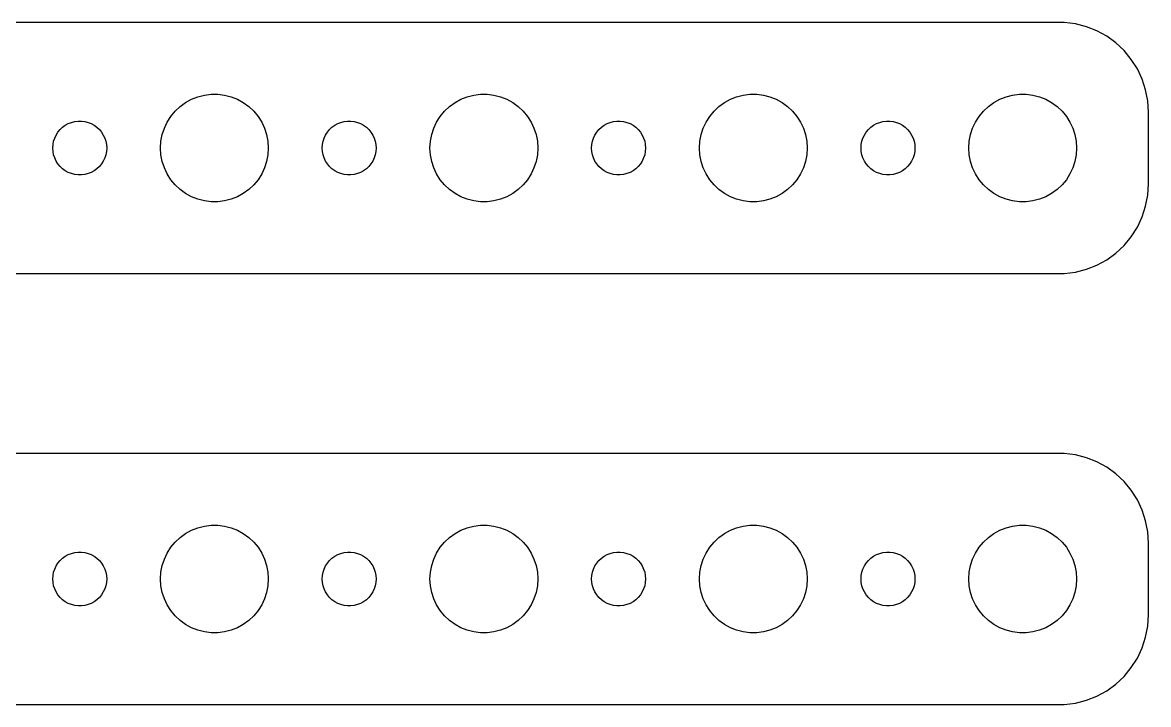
# Model space of a CAD drawing. Header units: metres. Extents: x -254 to 254, y 17 to 55.
# Drawn here: x 191.8 to 254.5, y 17 to 55 of the extents above; entities that cross this region are included whole.
import ezdxf

# ---------------------------------------------------------------- set-up
doc = ezdxf.new("R2010")
doc.units = ezdxf.units.M

msp = doc.modelspace()

# ---------------------------------------------------------------- linework, layer by layer
for p, q in [((249.814, 54.9901), (-249.814, 54.9901)), ((250.437, 54.9114), (249.814, 54.9901)), ((251.045, 54.7553), (250.437, 54.9114)), ((251.629, 54.5241), (251.045, 54.7553)), ((252.179, 54.2216), (251.629, 54.5241)), ((252.687, 53.8526), (252.179, 54.2216)), ((253.145, 53.4227), (252.687, 53.8526)), ((253.545, 52.9389), (253.145, 53.4227)), ((253.882, 52.4088), (253.545, 52.9389)), ((254.149, 51.8406), (253.882, 52.4088)), ((254.343, 51.2434), (254.149, 51.8406)), ((201.223, 50.7145), (201.573, 50.8532)), ((201.573, 50.8532), (201.938, 50.9469)), ((201.938, 50.9469), (202.312, 50.9941)), ((202.312, 50.9941), (202.688, 50.9941)), ((202.688, 50.9941), (203.062, 50.9469)), ((203.062, 50.9469), (203.427, 50.8532)), ((203.427, 50.8532), (203.777, 50.7145)), ((216.223, 50.7145), (216.573, 50.8532)), ((216.573, 50.8532), (216.938, 50.9469)), ((216.938, 50.9469), (217.312, 50.9941)), ((217.312, 50.9941), (217.688, 50.9941)), ((217.688, 50.9941), (218.062, 50.9469)), ((218.062, 50.9469), (218.427, 50.8532)), ((218.427, 50.8532), (218.777, 50.7145)), ((231.223, 50.7145), (231.573, 50.8532)), ((231.573, 50.8532), (231.938, 50.9469)), ((231.938, 50.9469), (232.312, 50.9941)), ((232.312, 50.9941), (232.688, 50.9941)), ((232.688, 50.9941), (233.062, 50.9469)), ((233.062, 50.9469), (233.427, 50.8532)), ((233.427, 50.8532), (233.777, 50.7145)), ((246.223, 50.7145), (246.573, 50.8532)), ((246.573, 50.8532), (246.938, 50.9469)), ((246.938, 50.9469), (247.312, 50.9941)), ((247.312, 50.9941), (247.688, 50.9941)), ((247.688, 50.9941), (248.062, 50.9469)), ((248.062, 50.9469), (248.427, 50.8532)), ((248.427, 50.8532), (248.777, 50.7145)), ((254.461, 50.6267), (254.343, 51.2434)), ((200.313, 50.0536), (200.588, 50.3115)), ((200.588, 50.3115), (200.893, 50.533)), ((200.893, 50.533), (201.223, 50.7145)), ((203.777, 50.7145), (204.107, 50.533)), ((204.107, 50.533), (204.412, 50.3115)), ((204.412, 50.3115), (204.687, 50.0536)), ((215.313, 50.0536), (215.588, 50.3115)), ((215.588, 50.3115), (215.893, 50.533)), ((215.893, 50.533), (216.223, 50.7145)), ((218.777, 50.7145), (219.107, 50.533)), ((219.107, 50.533), (219.412, 50.3115)), ((219.412, 50.3115), (219.687, 50.0536)), ((230.313, 50.0536), (230.588, 50.3115)), ((230.588, 50.3115), (230.893, 50.533)), ((230.893, 50.533), (231.223, 50.7145)), ((233.777, 50.7145), (234.107, 50.533)), ((234.107, 50.533), (234.412, 50.3115)), ((234.412, 50.3115), (234.687, 50.0536)), ((245.313, 50.0536), (245.588, 50.3115)), ((245.588, 50.3115), (245.893, 50.533)), ((245.893, 50.533), (246.223, 50.7145)), ((248.777, 50.7145), (249.107, 50.533)), ((249.107, 50.533), (249.412, 50.3115)), ((249.412, 50.3115), (249.687, 50.0536)), ((254.5, 50), (254.461, 50.6267)), ((199.871, 49.4453), (200.073, 49.7634)), ((200.073, 49.7634), (200.313, 50.0536)), ((204.687, 50.0536), (204.927, 49.7634)), ((204.927, 49.7634), (205.129, 49.4453)), ((214.871, 49.4453), (215.073, 49.7634)), ((215.073, 49.7634), (215.313, 50.0536)), ((219.687, 50.0536), (219.927, 49.7634)), ((219.927, 49.7634), (220.129, 49.4453)), ((229.871, 49.4453), (230.073, 49.7634)), ((230.073, 49.7634), (230.313, 50.0536)), ((234.687, 50.0536), (234.927, 49.7634)), ((234.927, 49.7634), (235.129, 49.4453)), ((244.871, 49.4453), (245.073, 49.7634)), ((245.073, 49.7634), (245.313, 50.0536)), ((249.687, 50.0536), (249.927, 49.7634)), ((249.927, 49.7634), (250.129, 49.4453)), ((254.5, 46), (254.5, 50)), ((193.786, 48.8817), (193.907, 49.0268)), ((193.907, 49.0268), (194.044, 49.1558)), ((194.044, 49.1558), (194.196, 49.2665)), ((194.196, 49.2665), (194.361, 49.3572)), ((194.361, 49.3572), (194.536, 49.4266)), ((194.536, 49.4266), (194.719, 49.4734)), ((194.719, 49.4734), (194.906, 49.497)), ((194.906, 49.497), (195.094, 49.497)), ((195.094, 49.497), (195.281, 49.4734)), ((195.281, 49.4734), (195.464, 49.4266)), ((195.464, 49.4266), (195.639, 49.3572)), ((195.639, 49.3572), (195.804, 49.2665)), ((195.804, 49.2665), (195.956, 49.1558)), ((195.956, 49.1558), (196.093, 49.0268)), ((196.093, 49.0268), (196.214, 48.8817)), ((199.594, 48.7461), (199.711, 49.1044)), ((199.711, 49.1044), (199.871, 49.4453)), ((205.129, 49.4453), (205.289, 49.1044)), ((205.289, 49.1044), (205.406, 48.7461)), ((208.786, 48.8817), (208.907, 49.0268)), ((208.907, 49.0268), (209.044, 49.1558)), ((209.044, 49.1558), (209.196, 49.2665)), ((209.196, 49.2665), (209.361, 49.3572)), ((209.361, 49.3572), (209.536, 49.4266)), ((209.536, 49.4266), (209.719, 49.4734)), ((209.719, 49.4734), (209.906, 49.497)), ((209.906, 49.497), (210.094, 49.497)), ((210.094, 49.497), (210.281, 49.4734)), ((210.281, 49.4734), (210.464, 49.4266)), ((210.464, 49.4266), (210.639, 49.3572)), ((210.639, 49.3572), (210.804, 49.2665)), ((210.804, 49.2665), (210.956, 49.1558)), ((210.956, 49.1558), (211.093, 49.0268)), ((211.093, 49.0268), (211.214, 48.8817)), ((214.594, 48.7461), (214.711, 49.1044)), ((214.711, 49.1044), (214.871, 49.4453)), ((220.129, 49.4453), (220.289, 49.1044)), ((220.289, 49.1044), (220.406, 48.7461)), ((223.786, 48.8817), (223.907, 49.0268)), ((223.907, 49.0268), (224.044, 49.1558)), ((224.044, 49.1558), (224.196, 49.2665)), ((224.196, 49.2665), (224.361, 49.3572)), ((224.361, 49.3572), (224.536, 49.4266)), ((224.536, 49.4266), (224.719, 49.4734)), ((224.719, 49.4734), (224.906, 49.497)), ((224.906, 49.497), (225.094, 49.497)), ((225.094, 49.497), (225.281, 49.4734)), ((225.281, 49.4734), (225.464, 49.4266)), ((225.464, 49.4266), (225.639, 49.3572)), ((225.639, 49.3572), (225.804, 49.2665)), ((225.804, 49.2665), (225.956, 49.1558)), ((225.956, 49.1558), (226.093, 49.0268)), ((226.093, 49.0268), (226.214, 48.8817)), ((229.594, 48.7461), (229.711, 49.1044)), ((229.711, 49.1044), (229.871, 49.4453)), ((235.129, 49.4453), (235.289, 49.1044)), ((235.289, 49.1044), (235.406, 48.7461)), ((238.786, 48.8817), (238.907, 49.0268)), ((238.907, 49.0268), (239.044, 49.1558)), ((239.044, 49.1558), (239.196, 49.2665)), ((239.196, 49.2665), (239.361, 49.3572)), ((239.361, 49.3572), (239.536, 49.4266)), ((239.536, 49.4266), (239.719, 49.4734)), ((239.719, 49.4734), (239.906, 49.497)), ((239.906, 49.497), (240.094, 49.497)), ((240.094, 49.497), (240.281, 49.4734)), ((240.281, 49.4734), (240.464, 49.4266)), ((240.464, 49.4266), (240.639, 49.3572)), ((240.639, 49.3572), (240.804, 49.2665)), ((240.804, 49.2665), (240.956, 49.1558)), ((240.956, 49.1558), (241.093, 49.0268)), ((241.093, 49.0268), (241.214, 48.8817)), ((244.594, 48.7461), (244.711, 49.1044)), ((244.711, 49.1044), (244.871, 49.4453)), ((250.129, 49.4453), (250.289, 49.1044)), ((250.289, 49.1044), (250.406, 48.7461)), ((193.512, 48.188), (193.547, 48.373)), ((193.547, 48.373), (193.605, 48.5522)), ((193.605, 48.5522), (193.686, 48.7226)), ((193.686, 48.7226), (193.786, 48.8817)), ((196.214, 48.8817), (196.314, 48.7226)), ((196.314, 48.7226), (196.395, 48.5522)), ((196.395, 48.5522), (196.453, 48.373)), ((196.453, 48.373), (196.488, 48.188)), ((199.5, 48), (199.524, 48.376)), ((199.524, 48.376), (199.594, 48.7461)), ((205.406, 48.7461), (205.476, 48.376)), ((205.476, 48.376), (205.5, 48)), ((208.512, 48.188), (208.547, 48.373)), ((208.547, 48.373), (208.605, 48.5522)), ((208.605, 48.5522), (208.686, 48.7226)), ((208.686, 48.7226), (208.786, 48.8817)), ((211.214, 48.8817), (211.314, 48.7226)), ((211.314, 48.7226), (211.395, 48.5522)), ((211.395, 48.5522), (211.453, 48.373)), ((211.453, 48.373), (211.488, 48.188)), ((214.5, 48), (214.524, 48.376)), ((214.524, 48.376), (214.594, 48.7461)), ((220.406, 48.7461), (220.476, 48.376)), ((220.476, 48.376), (220.5, 48)), ((223.512, 48.188), (223.547, 48.373)), ((223.547, 48.373), (223.605, 48.5522)), ((223.605, 48.5522), (223.686, 48.7226)), ((223.686, 48.7226), (223.786, 48.8817)), ((226.214, 48.8817), (226.314, 48.7226)), ((226.314, 48.7226), (226.395, 48.5522)), ((226.395, 48.5522), (226.453, 48.373)), ((226.453, 48.373), (226.488, 48.188)), ((229.5, 48), (229.524, 48.376)), ((229.524, 48.376), (229.594, 48.7461)), ((235.406, 48.7461), (235.476, 48.376)), ((235.476, 48.376), (235.5, 48)), ((238.512, 48.188), (238.547, 48.373)), ((238.547, 48.373), (238.605, 48.5522)), ((238.605, 48.5522), (238.686, 48.7226)), ((238.686, 48.7226), (238.786, 48.8817)), ((241.214, 48.8817), (241.314, 48.7226)), ((241.314, 48.7226), (241.395, 48.5522)), ((241.395, 48.5522), (241.453, 48.373)), ((241.453, 48.373), (241.488, 48.188)), ((244.5, 48), (244.524, 48.376)), ((244.524, 48.376), (244.594, 48.7461)), ((250.406, 48.7461), (250.476, 48.376)), ((250.476, 48.376), (250.5, 48)), ((193.5, 48), (193.512, 48.188)), ((193.512, 47.812), (193.5, 48)), ((193.547, 47.627), (193.512, 47.812)), ((196.488, 47.812), (196.453, 47.627)), ((196.488, 48.188), (196.5, 48)), ((196.5, 48), (196.488, 47.812)), ((199.524, 47.624), (199.5, 48)), ((205.5, 48), (205.476, 47.624)), ((208.5, 48), (208.512, 48.188)), ((208.512, 47.812), (208.5, 48)), ((208.547, 47.627), (208.512, 47.812)), ((211.488, 47.812), (211.453, 47.627)), ((211.488, 48.188), (211.5, 48)), ((211.5, 48), (211.488, 47.812)), ((214.524, 47.624), (214.5, 48)), ((220.5, 48), (220.476, 47.624)), ((223.5, 48), (223.512, 48.188)), ((223.512, 47.812), (223.5, 48)), ((223.547, 47.627), (223.512, 47.812)), ((226.488, 47.812), (226.453, 47.627)), ((226.488, 48.188), (226.5, 48)), ((226.5, 48), (226.488, 47.812)), ((229.524, 47.624), (229.5, 48)), ((235.5, 48), (235.476, 47.624)), ((238.5, 48), (238.512, 48.188)), ((238.512, 47.812), (238.5, 48)), ((238.547, 47.627), (238.512, 47.812)), ((241.488, 47.812), (241.453, 47.627)), ((241.488, 48.188), (241.5, 48)), ((241.5, 48), (241.488, 47.812)), ((244.524, 47.624), (244.5, 48)), ((250.5, 48), (250.476, 47.624)), ((193.605, 47.4478), (193.547, 47.627)), ((193.686, 47.2774), (193.605, 47.4478)), ((193.786, 47.1183), (193.686, 47.2774)), ((193.907, 46.9732), (193.786, 47.1183)), ((196.214, 47.1183), (196.093, 46.9732)), ((196.314, 47.2774), (196.214, 47.1183)), ((196.395, 47.4478), (196.314, 47.2774)), ((196.453, 47.627), (196.395, 47.4478)), ((199.594, 47.2539), (199.524, 47.624)), ((199.711, 46.8956), (199.594, 47.2539)), ((205.406, 47.2539), (205.289, 46.8956)), ((205.476, 47.624), (205.406, 47.2539)), ((208.605, 47.4478), (208.547, 47.627)), ((208.686, 47.2774), (208.605, 47.4478)), ((208.786, 47.1183), (208.686, 47.2774)), ((208.907, 46.9732), (208.786, 47.1183)), ((211.214, 47.1183), (211.093, 46.9732)), ((211.314, 47.2774), (211.214, 47.1183)), ((211.395, 47.4478), (211.314, 47.2774)), ((211.453, 47.627), (211.395, 47.4478)), ((214.594, 47.2539), (214.524, 47.624)), ((214.711, 46.8956), (214.594, 47.2539)), ((220.406, 47.2539), (220.289, 46.8956)), ((220.476, 47.624), (220.406, 47.2539)), ((223.605, 47.4478), (223.547, 47.627)), ((223.686, 47.2774), (223.605, 47.4478)), ((223.786, 47.1183), (223.686, 47.2774)), ((223.907, 46.9732), (223.786, 47.1183)), ((226.214, 47.1183), (226.093, 46.9732)), ((226.314, 47.2774), (226.214, 47.1183)), ((226.395, 47.4478), (226.314, 47.2774)), ((226.453, 47.627), (226.395, 47.4478)), ((229.594, 47.2539), (229.524, 47.624)), ((229.711, 46.8956), (229.594, 47.2539)), ((235.406, 47.2539), (235.289, 46.8956)), ((235.476, 47.624), (235.406, 47.2539)), ((238.605, 47.4478), (238.547, 47.627)), ((238.686, 47.2774), (238.605, 47.4478)), ((238.786, 47.1183), (238.686, 47.2774)), ((238.907, 46.9732), (238.786, 47.1183)), ((241.214, 47.1183), (241.093, 46.9732)), ((241.314, 47.2774), (241.214, 47.1183)), ((241.395, 47.4478), (241.314, 47.2774)), ((241.453, 47.627), (241.395, 47.4478)), ((244.594, 47.2539), (244.524, 47.624)), ((244.711, 46.8956), (244.594, 47.2539)), ((250.406, 47.2539), (250.289, 46.8956)), ((250.476, 47.624), (250.406, 47.2539)), ((194.044, 46.8442), (193.907, 46.9732)), ((194.196, 46.7335), (194.044, 46.8442)), ((194.361, 46.6428), (194.196, 46.7335)), ((194.536, 46.5734), (194.361, 46.6428)), ((194.719, 46.5266), (194.536, 46.5734)), ((194.906, 46.503), (194.719, 46.5266)), ((195.094, 46.503), (194.906, 46.503)), ((195.281, 46.5266), (195.094, 46.503)), ((195.464, 46.5734), (195.281, 46.5266)), ((195.639, 46.6428), (195.464, 46.5734)), ((195.804, 46.7335), (195.639, 46.6428)), ((195.956, 46.8442), (195.804, 46.7335)), ((196.093, 46.9732), (195.956, 46.8442)), ((199.871, 46.5547), (199.711, 46.8956)), ((200.073, 46.2366), (199.871, 46.5547)), ((205.129, 46.5547), (204.927, 46.2366)), ((205.289, 46.8956), (205.129, 46.5547)), ((209.044, 46.8442), (208.907, 46.9732)), ((209.196, 46.7335), (209.044, 46.8442)), ((209.361, 46.6428), (209.196, 46.7335)), ((209.536, 46.5734), (209.361, 46.6428)), ((209.719, 46.5266), (209.536, 46.5734)), ((209.906, 46.503), (209.719, 46.5266)), ((210.094, 46.503), (209.906, 46.503)), ((210.281, 46.5266), (210.094, 46.503)), ((210.464, 46.5734), (210.281, 46.5266)), ((210.639, 46.6428), (210.464, 46.5734)), ((210.804, 46.7335), (210.639, 46.6428)), ((210.956, 46.8442), (210.804, 46.7335)), ((211.093, 46.9732), (210.956, 46.8442)), ((214.871, 46.5547), (214.711, 46.8956)), ((215.073, 46.2366), (214.871, 46.5547)), ((220.129, 46.5547), (219.927, 46.2366)), ((220.289, 46.8956), (220.129, 46.5547)), ((224.044, 46.8442), (223.907, 46.9732)), ((224.196, 46.7335), (224.044, 46.8442)), ((224.361, 46.6428), (224.196, 46.7335)), ((224.536, 46.5734), (224.361, 46.6428)), ((224.719, 46.5266), (224.536, 46.5734)), ((224.906, 46.503), (224.719, 46.5266)), ((225.094, 46.503), (224.906, 46.503)), ((225.281, 46.5266), (225.094, 46.503)), ((225.464, 46.5734), (225.281, 46.5266)), ((225.639, 46.6428), (225.464, 46.5734)), ((225.804, 46.7335), (225.639, 46.6428)), ((225.956, 46.8442), (225.804, 46.7335)), ((226.093, 46.9732), (225.956, 46.8442)), ((229.871, 46.5547), (229.711, 46.8956)), ((230.073, 46.2366), (229.871, 46.5547)), ((235.129, 46.5547), (234.927, 46.2366)), ((235.289, 46.8956), (235.129, 46.5547)), ((239.044, 46.8442), (238.907, 46.9732)), ((239.196, 46.7335), (239.044, 46.8442)), ((239.361, 46.6428), (239.196, 46.7335)), ((239.536, 46.5734), (239.361, 46.6428)), ((239.719, 46.5266), (239.536, 46.5734)), ((239.906, 46.503), (239.719, 46.5266)), ((240.094, 46.503), (239.906, 46.503)), ((240.281, 46.5266), (240.094, 46.503)), ((240.464, 46.5734), (240.281, 46.5266)), ((240.639, 46.6428), (240.464, 46.5734)), ((240.804, 46.7335), (240.639, 46.6428)), ((240.956, 46.8442), (240.804, 46.7335)), ((241.093, 46.9732), (240.956, 46.8442)), ((244.871, 46.5547), (244.711, 46.8956)), ((245.073, 46.2366), (244.871, 46.5547)), ((250.129, 46.5547), (249.927, 46.2366)), ((250.289, 46.8956), (250.129, 46.5547)), ((200.313, 45.9464), (200.073, 46.2366)), ((200.588, 45.6885), (200.313, 45.9464)), ((204.687, 45.9464), (204.412, 45.6885)), ((204.927, 46.2366), (204.687, 45.9464)), ((215.313, 45.9464), (215.073, 46.2366)), ((215.588, 45.6885), (215.313, 45.9464)), ((219.687, 45.9464), (219.412, 45.6885)), ((219.927, 46.2366), (219.687, 45.9464)), ((230.313, 45.9464), (230.073, 46.2366)), ((230.588, 45.6885), (230.313, 45.9464)), ((234.687, 45.9464), (234.412, 45.6885)), ((234.927, 46.2366), (234.687, 45.9464)), ((245.313, 45.9464), (245.073, 46.2366)), ((245.588, 45.6885), (245.313, 45.9464)), ((249.687, 45.9464), (249.412, 45.6885)), ((249.927, 46.2366), (249.687, 45.9464)), ((254.461, 45.3733), (254.5, 46)), ((200.893, 45.467), (200.588, 45.6885)), ((201.223, 45.2855), (200.893, 45.467)), ((201.573, 45.1468), (201.223, 45.2855)), ((201.938, 45.0531), (201.573, 45.1468)), ((203.427, 45.1468), (203.062, 45.0531)), ((203.777, 45.2855), (203.427, 45.1468)), ((204.107, 45.467), (203.777, 45.2855)), ((204.412, 45.6885), (204.107, 45.467)), ((215.893, 45.467), (215.588, 45.6885)), ((216.223, 45.2855), (215.893, 45.467)), ((216.573, 45.1468), (216.223, 45.2855)), ((216.938, 45.0531), (216.573, 45.1468)), ((218.427, 45.1468), (218.062, 45.0531)), ((218.777, 45.2855), (218.427, 45.1468)), ((219.107, 45.467), (218.777, 45.2855)), ((219.412, 45.6885), (219.107, 45.467)), ((230.893, 45.467), (230.588, 45.6885)), ((231.223, 45.2855), (230.893, 45.467)), ((231.573, 45.1468), (231.223, 45.2855)), ((231.938, 45.0531), (231.573, 45.1468)), ((233.427, 45.1468), (233.062, 45.0531)), ((233.777, 45.2855), (233.427, 45.1468)), ((234.107, 45.467), (233.777, 45.2855)), ((234.412, 45.6885), (234.107, 45.467)), ((245.893, 45.467), (245.588, 45.6885)), ((246.223, 45.2855), (245.893, 45.467)), ((246.573, 45.1468), (246.223, 45.2855)), ((246.938, 45.0531), (246.573, 45.1468)), ((248.427, 45.1468), (248.062, 45.0531)), ((248.777, 45.2855), (248.427, 45.1468)), ((249.107, 45.467), (248.777, 45.2855)), ((249.412, 45.6885), (249.107, 45.467)), ((254.343, 44.7566), (254.461, 45.3733)), ((202.312, 45.0059), (201.938, 45.0531)), ((202.688, 45.0059), (202.312, 45.0059)), ((203.062, 45.0531), (202.688, 45.0059)), ((217.312, 45.0059), (216.938, 45.0531)), ((217.688, 45.0059), (217.312, 45.0059)), ((218.062, 45.0531), (217.688, 45.0059)), ((232.312, 45.0059), (231.938, 45.0531)), ((232.688, 45.0059), (232.312, 45.0059)), ((233.062, 45.0531), (232.688, 45.0059)), ((247.312, 45.0059), (246.938, 45.0531)), ((247.688, 45.0059), (247.312, 45.0059)), ((248.062, 45.0531), (247.688, 45.0059)), ((254.149, 44.1594), (254.343, 44.7566)), ((253.882, 43.5912), (254.149, 44.1594)), ((253.545, 43.0611), (253.882, 43.5912)), ((253.145, 42.5773), (253.545, 43.0611)), ((252.179, 41.7784), (252.687, 42.1474)), ((252.687, 42.1474), (253.145, 42.5773)), ((251.045, 41.2447), (251.629, 41.4759)), ((251.629, 41.4759), (252.179, 41.7784)), ((-249.814, 41.0099), (249.814, 41.0099)), ((249.814, 41.0099), (250.437, 41.0886)), ((250.437, 41.0886), (251.045, 41.2447)), ((249.814, 30.9901), (-249.814, 30.9901)), ((250.437, 30.9114), (249.814, 30.9901)), ((251.045, 30.7553), (250.437, 30.9114)), ((251.629, 30.5241), (251.045, 30.7553)), ((252.179, 30.2216), (251.629, 30.5241)), ((252.687, 29.8526), (252.179, 30.2216)), ((253.145, 29.4227), (252.687, 29.8526)), ((253.545, 28.9389), (253.145, 29.4227)), ((253.882, 28.4088), (253.545, 28.9389)), ((254.149, 27.8406), (253.882, 28.4088)), ((254.343, 27.2434), (254.149, 27.8406)), ((201.938, 26.9469), (202.312, 26.9941)), ((202.312, 26.9941), (202.688, 26.9941)), ((202.688, 26.9941), (203.062, 26.9469)), ((216.938, 26.9469), (217.312, 26.9941)), ((217.312, 26.9941), (217.688, 26.9941)), ((217.688, 26.9941), (218.062, 26.9469)), ((231.938, 26.9469), (232.312, 26.9941)), ((232.312, 26.9941), (232.688, 26.9941)), ((232.688, 26.9941), (233.062, 26.9469)), ((246.938, 26.9469), (247.312, 26.9941)), ((247.312, 26.9941), (247.688, 26.9941)), ((247.688, 26.9941), (248.062, 26.9469)), ((254.461, 26.6267), (254.343, 27.2434)), ((200.588, 26.3115), (200.893, 26.533)), ((200.893, 26.533), (201.223, 26.7145)), ((201.223, 26.7145), (201.573, 26.8532)), ((201.573, 26.8532), (201.938, 26.9469)), ((203.062, 26.9469), (203.427, 26.8532)), ((203.427, 26.8532), (203.777, 26.7145)), ((203.777, 26.7145), (204.107, 26.533)), ((204.107, 26.533), (204.412, 26.3115)), ((215.588, 26.3115), (215.893, 26.533)), ((215.893, 26.533), (216.223, 26.7145)), ((216.223, 26.7145), (216.573, 26.8532)), ((216.573, 26.8532), (216.938, 26.9469)), ((218.062, 26.9469), (218.427, 26.8532)), ((218.427, 26.8532), (218.777, 26.7145)), ((218.777, 26.7145), (219.107, 26.533)), ((219.107, 26.533), (219.412, 26.3115)), ((230.588, 26.3115), (230.893, 26.533)), ((230.893, 26.533), (231.223, 26.7145)), ((231.223, 26.7145), (231.573, 26.8532)), ((231.573, 26.8532), (231.938, 26.9469)), ((233.062, 26.9469), (233.427, 26.8532)), ((233.427, 26.8532), (233.777, 26.7145)), ((233.777, 26.7145), (234.107, 26.533)), ((234.107, 26.533), (234.412, 26.3115)), ((245.588, 26.3115), (245.893, 26.533)), ((245.893, 26.533), (246.223, 26.7145)), ((246.223, 26.7145), (246.573, 26.8532)), ((246.573, 26.8532), (246.938, 26.9469)), ((248.062, 26.9469), (248.427, 26.8532)), ((248.427, 26.8532), (248.777, 26.7145)), ((248.777, 26.7145), (249.107, 26.533)), ((249.107, 26.533), (249.412, 26.3115)), ((254.5, 26), (254.461, 26.6267)), ((199.871, 25.4453), (200.073, 25.7634)), ((200.073, 25.7634), (200.313, 26.0536)), ((200.313, 26.0536), (200.588, 26.3115)), ((204.412, 26.3115), (204.687, 26.0536)), ((204.687, 26.0536), (204.927, 25.7634)), ((204.927, 25.7634), (205.129, 25.4453)), ((214.871, 25.4453), (215.073, 25.7634)), ((215.073, 25.7634), (215.313, 26.0536)), ((215.313, 26.0536), (215.588, 26.3115)), ((219.412, 26.3115), (219.687, 26.0536)), ((219.687, 26.0536), (219.927, 25.7634)), ((219.927, 25.7634), (220.129, 25.4453)), ((229.871, 25.4453), (230.073, 25.7634)), ((230.073, 25.7634), (230.313, 26.0536)), ((230.313, 26.0536), (230.588, 26.3115)), ((234.412, 26.3115), (234.687, 26.0536)), ((234.687, 26.0536), (234.927, 25.7634)), ((234.927, 25.7634), (235.129, 25.4453)), ((244.871, 25.4453), (245.073, 25.7634)), ((245.073, 25.7634), (245.313, 26.0536)), ((245.313, 26.0536), (245.588, 26.3115)), ((249.412, 26.3115), (249.687, 26.0536)), ((249.687, 26.0536), (249.927, 25.7634)), ((249.927, 25.7634), (250.129, 25.4453)), ((254.5, 22), (254.5, 26)), ((193.907, 25.0268), (194.044, 25.1558)), ((194.044, 25.1558), (194.196, 25.2665)), ((194.196, 25.2665), (194.361, 25.3572)), ((194.361, 25.3572), (194.536, 25.4266)), ((194.536, 25.4266), (194.719, 25.4734)), ((194.719, 25.4734), (194.906, 25.497)), ((194.906, 25.497), (195.094, 25.497)), ((195.094, 25.497), (195.281, 25.4734)), ((195.281, 25.4734), (195.464, 25.4266)), ((195.464, 25.4266), (195.639, 25.3572)), ((195.639, 25.3572), (195.804, 25.2665)), ((195.804, 25.2665), (195.956, 25.1558)), ((195.956, 25.1558), (196.093, 25.0268)), ((199.594, 24.7461), (199.711, 25.1044)), ((199.711, 25.1044), (199.871, 25.4453)), ((205.129, 25.4453), (205.289, 25.1044)), ((205.289, 25.1044), (205.406, 24.7461)), ((208.907, 25.0268), (209.044, 25.1558)), ((209.044, 25.1558), (209.196, 25.2665)), ((209.196, 25.2665), (209.361, 25.3572)), ((209.361, 25.3572), (209.536, 25.4266)), ((209.536, 25.4266), (209.719, 25.4734)), ((209.719, 25.4734), (209.906, 25.497)), ((209.906, 25.497), (210.094, 25.497)), ((210.094, 25.497), (210.281, 25.4734)), ((210.281, 25.4734), (210.464, 25.4266)), ((210.464, 25.4266), (210.639, 25.3572)), ((210.639, 25.3572), (210.804, 25.2665)), ((210.804, 25.2665), (210.956, 25.1558)), ((210.956, 25.1558), (211.093, 25.0268)), ((214.594, 24.7461), (214.711, 25.1044)), ((214.711, 25.1044), (214.871, 25.4453)), ((220.129, 25.4453), (220.289, 25.1044)), ((220.289, 25.1044), (220.406, 24.7461)), ((223.907, 25.0268), (224.044, 25.1558)), ((224.044, 25.1558), (224.196, 25.2665)), ((224.196, 25.2665), (224.361, 25.3572)), ((224.361, 25.3572), (224.536, 25.4266)), ((224.536, 25.4266), (224.719, 25.4734)), ((224.719, 25.4734), (224.906, 25.497)), ((224.906, 25.497), (225.094, 25.497)), ((225.094, 25.497), (225.281, 25.4734)), ((225.281, 25.4734), (225.464, 25.4266)), ((225.464, 25.4266), (225.639, 25.3572)), ((225.639, 25.3572), (225.804, 25.2665)), ((225.804, 25.2665), (225.956, 25.1558)), ((225.956, 25.1558), (226.093, 25.0268)), ((229.594, 24.7461), (229.711, 25.1044)), ((229.711, 25.1044), (229.871, 25.4453)), ((235.129, 25.4453), (235.289, 25.1044)), ((235.289, 25.1044), (235.406, 24.7461)), ((238.907, 25.0268), (239.044, 25.1558)), ((239.044, 25.1558), (239.196, 25.2665)), ((239.196, 25.2665), (239.361, 25.3572)), ((239.361, 25.3572), (239.536, 25.4266)), ((239.536, 25.4266), (239.719, 25.4734)), ((239.719, 25.4734), (239.906, 25.497)), ((239.906, 25.497), (240.094, 25.497)), ((240.094, 25.497), (240.281, 25.4734)), ((240.281, 25.4734), (240.464, 25.4266)), ((240.464, 25.4266), (240.639, 25.3572)), ((240.639, 25.3572), (240.804, 25.2665)), ((240.804, 25.2665), (240.956, 25.1558)), ((240.956, 25.1558), (241.093, 25.0268)), ((244.594, 24.7461), (244.711, 25.1044)), ((244.711, 25.1044), (244.871, 25.4453)), ((250.129, 25.4453), (250.289, 25.1044)), ((250.289, 25.1044), (250.406, 24.7461)), ((193.547, 24.373), (193.605, 24.5522)), ((193.605, 24.5522), (193.686, 24.7226)), ((193.686, 24.7226), (193.786, 24.8817)), ((193.786, 24.8817), (193.907, 25.0268)), ((196.093, 25.0268), (196.214, 24.8817)), ((196.214, 24.8817), (196.314, 24.7226)), ((196.314, 24.7226), (196.395, 24.5522)), ((196.395, 24.5522), (196.453, 24.373)), ((199.524, 24.376), (199.594, 24.7461)), ((205.406, 24.7461), (205.476, 24.376)), ((208.547, 24.373), (208.605, 24.5522)), ((208.605, 24.5522), (208.686, 24.7226)), ((208.686, 24.7226), (208.786, 24.8817)), ((208.786, 24.8817), (208.907, 25.0268)), ((211.093, 25.0268), (211.214, 24.8817)), ((211.214, 24.8817), (211.314, 24.7226)), ((211.314, 24.7226), (211.395, 24.5522)), ((211.395, 24.5522), (211.453, 24.373)), ((214.524, 24.376), (214.594, 24.7461)), ((220.406, 24.7461), (220.476, 24.376)), ((223.547, 24.373), (223.605, 24.5522)), ((223.605, 24.5522), (223.686, 24.7226)), ((223.686, 24.7226), (223.786, 24.8817)), ((223.786, 24.8817), (223.907, 25.0268)), ((226.093, 25.0268), (226.214, 24.8817)), ((226.214, 24.8817), (226.314, 24.7226)), ((226.314, 24.7226), (226.395, 24.5522)), ((226.395, 24.5522), (226.453, 24.373)), ((229.524, 24.376), (229.594, 24.7461)), ((235.406, 24.7461), (235.476, 24.376)), ((238.547, 24.373), (238.605, 24.5522)), ((238.605, 24.5522), (238.686, 24.7226)), ((238.686, 24.7226), (238.786, 24.8817)), ((238.786, 24.8817), (238.907, 25.0268)), ((241.093, 25.0268), (241.214, 24.8817)), ((241.214, 24.8817), (241.314, 24.7226)), ((241.314, 24.7226), (241.395, 24.5522)), ((241.395, 24.5522), (241.453, 24.373)), ((244.524, 24.376), (244.594, 24.7461)), ((250.406, 24.7461), (250.476, 24.376)), ((193.5, 24), (193.512, 24.188)), ((193.512, 23.812), (193.5, 24)), ((193.512, 24.188), (193.547, 24.373)), ((196.453, 24.373), (196.488, 24.188)), ((196.488, 24.188), (196.5, 24)), ((196.5, 24), (196.488, 23.812)), ((199.5, 24), (199.524, 24.376)), ((199.524, 23.624), (199.5, 24)), ((205.476, 24.376), (205.5, 24)), ((205.5, 24), (205.476, 23.624)), ((208.5, 24), (208.512, 24.188)), ((208.512, 23.812), (208.5, 24)), ((208.512, 24.188), (208.547, 24.373)), ((211.453, 24.373), (211.488, 24.188)), ((211.488, 24.188), (211.5, 24)), ((211.5, 24), (211.488, 23.812)), ((214.5, 24), (214.524, 24.376)), ((214.524, 23.624), (214.5, 24)), ((220.476, 24.376), (220.5, 24)), ((220.5, 24), (220.476, 23.624)), ((223.5, 24), (223.512, 24.188)), ((223.512, 23.812), (223.5, 24)), ((223.512, 24.188), (223.547, 24.373)), ((226.453, 24.373), (226.488, 24.188)), ((226.488, 24.188), (226.5, 24)), ((226.5, 24), (226.488, 23.812)), ((229.5, 24), (229.524, 24.376)), ((229.524, 23.624), (229.5, 24)), ((235.476, 24.376), (235.5, 24)), ((235.5, 24), (235.476, 23.624)), ((238.5, 24), (238.512, 24.188)), ((238.512, 23.812), (238.5, 24)), ((238.512, 24.188), (238.547, 24.373)), ((241.453, 24.373), (241.488, 24.188)), ((241.488, 24.188), (241.5, 24)), ((241.5, 24), (241.488, 23.812)), ((244.5, 24), (244.524, 24.376)), ((244.524, 23.624), (244.5, 24)), ((250.476, 24.376), (250.5, 24)), ((250.5, 24), (250.476, 23.624)), ((193.547, 23.627), (193.512, 23.812)), ((193.605, 23.4478), (193.547, 23.627)), ((193.686, 23.2774), (193.605, 23.4478)), ((193.786, 23.1183), (193.686, 23.2774)), ((196.314, 23.2774), (196.214, 23.1183)), ((196.395, 23.4478), (196.314, 23.2774)), ((196.453, 23.627), (196.395, 23.4478)), ((196.488, 23.812), (196.453, 23.627)), ((199.594, 23.2539), (199.524, 23.624)), ((199.711, 22.8956), (199.594, 23.2539)), ((205.406, 23.2539), (205.289, 22.8956)), ((205.476, 23.624), (205.406, 23.2539)), ((208.547, 23.627), (208.512, 23.812)), ((208.605, 23.4478), (208.547, 23.627)), ((208.686, 23.2774), (208.605, 23.4478)), ((208.786, 23.1183), (208.686, 23.2774)), ((211.314, 23.2774), (211.214, 23.1183)), ((211.395, 23.4478), (211.314, 23.2774)), ((211.453, 23.627), (211.395, 23.4478)), ((211.488, 23.812), (211.453, 23.627)), ((214.594, 23.2539), (214.524, 23.624)), ((214.711, 22.8956), (214.594, 23.2539)), ((220.406, 23.2539), (220.289, 22.8956)), ((220.476, 23.624), (220.406, 23.2539)), ((223.547, 23.627), (223.512, 23.812)), ((223.605, 23.4478), (223.547, 23.627)), ((223.686, 23.2774), (223.605, 23.4478)), ((223.786, 23.1183), (223.686, 23.2774)), ((226.314, 23.2774), (226.214, 23.1183)), ((226.395, 23.4478), (226.314, 23.2774)), ((226.453, 23.627), (226.395, 23.4478)), ((226.488, 23.812), (226.453, 23.627)), ((229.594, 23.2539), (229.524, 23.624)), ((229.711, 22.8956), (229.594, 23.2539)), ((235.406, 23.2539), (235.289, 22.8956)), ((235.476, 23.624), (235.406, 23.2539)), ((238.547, 23.627), (238.512, 23.812)), ((238.605, 23.4478), (238.547, 23.627)), ((238.686, 23.2774), (238.605, 23.4478)), ((238.786, 23.1183), (238.686, 23.2774)), ((241.314, 23.2774), (241.214, 23.1183)), ((241.395, 23.4478), (241.314, 23.2774)), ((241.453, 23.627), (241.395, 23.4478)), ((241.488, 23.812), (241.453, 23.627)), ((244.594, 23.2539), (244.524, 23.624)), ((244.711, 22.8956), (244.594, 23.2539)), ((250.406, 23.2539), (250.289, 22.8956)), ((250.476, 23.624), (250.406, 23.2539)), ((193.907, 22.9732), (193.786, 23.1183)), ((194.044, 22.8442), (193.907, 22.9732)), ((194.196, 22.7335), (194.044, 22.8442)), ((194.361, 22.6428), (194.196, 22.7335)), ((194.536, 22.5734), (194.361, 22.6428)), ((194.719, 22.5266), (194.536, 22.5734)), ((195.464, 22.5734), (195.281, 22.5266)), ((195.639, 22.6428), (195.464, 22.5734)), ((195.804, 22.7335), (195.639, 22.6428)), ((195.956, 22.8442), (195.804, 22.7335)), ((196.093, 22.9732), (195.956, 22.8442)), ((196.214, 23.1183), (196.093, 22.9732)), ((199.871, 22.5547), (199.711, 22.8956)), ((205.289, 22.8956), (205.129, 22.5547)), ((208.907, 22.9732), (208.786, 23.1183)), ((209.044, 22.8442), (208.907, 22.9732)), ((209.196, 22.7335), (209.044, 22.8442)), ((209.361, 22.6428), (209.196, 22.7335)), ((209.536, 22.5734), (209.361, 22.6428)), ((209.719, 22.5266), (209.536, 22.5734)), ((210.464, 22.5734), (210.281, 22.5266)), ((210.639, 22.6428), (210.464, 22.5734)), ((210.804, 22.7335), (210.639, 22.6428)), ((210.956, 22.8442), (210.804, 22.7335)), ((211.093, 22.9732), (210.956, 22.8442)), ((211.214, 23.1183), (211.093, 22.9732)), ((214.871, 22.5547), (214.711, 22.8956)), ((220.289, 22.8956), (220.129, 22.5547)), ((223.907, 22.9732), (223.786, 23.1183)), ((224.044, 22.8442), (223.907, 22.9732)), ((224.196, 22.7335), (224.044, 22.8442)), ((224.361, 22.6428), (224.196, 22.7335)), ((224.536, 22.5734), (224.361, 22.6428)), ((224.719, 22.5266), (224.536, 22.5734)), ((225.464, 22.5734), (225.281, 22.5266)), ((225.639, 22.6428), (225.464, 22.5734)), ((225.804, 22.7335), (225.639, 22.6428)), ((225.956, 22.8442), (225.804, 22.7335)), ((226.093, 22.9732), (225.956, 22.8442)), ((226.214, 23.1183), (226.093, 22.9732)), ((229.871, 22.5547), (229.711, 22.8956)), ((235.289, 22.8956), (235.129, 22.5547)), ((238.907, 22.9732), (238.786, 23.1183)), ((239.044, 22.8442), (238.907, 22.9732)), ((239.196, 22.7335), (239.044, 22.8442)), ((239.361, 22.6428), (239.196, 22.7335)), ((239.536, 22.5734), (239.361, 22.6428)), ((239.719, 22.5266), (239.536, 22.5734)), ((240.464, 22.5734), (240.281, 22.5266)), ((240.639, 22.6428), (240.464, 22.5734)), ((240.804, 22.7335), (240.639, 22.6428)), ((240.956, 22.8442), (240.804, 22.7335)), ((241.093, 22.9732), (240.956, 22.8442)), ((241.214, 23.1183), (241.093, 22.9732)), ((244.871, 22.5547), (244.711, 22.8956)), ((250.289, 22.8956), (250.129, 22.5547)), ((194.906, 22.503), (194.719, 22.5266)), ((195.094, 22.503), (194.906, 22.503)), ((195.281, 22.5266), (195.094, 22.503)), ((200.073, 22.2366), (199.871, 22.5547)), ((200.313, 21.9464), (200.073, 22.2366)), ((200.588, 21.6885), (200.313, 21.9464)), ((204.687, 21.9464), (204.412, 21.6885)), ((204.927, 22.2366), (204.687, 21.9464)), ((205.129, 22.5547), (204.927, 22.2366)), ((209.906, 22.503), (209.719, 22.5266)), ((210.094, 22.503), (209.906, 22.503)), ((210.281, 22.5266), (210.094, 22.503)), ((215.073, 22.2366), (214.871, 22.5547)), ((215.313, 21.9464), (215.073, 22.2366)), ((215.588, 21.6885), (215.313, 21.9464)), ((219.687, 21.9464), (219.412, 21.6885)), ((219.927, 22.2366), (219.687, 21.9464)), ((220.129, 22.5547), (219.927, 22.2366)), ((224.906, 22.503), (224.719, 22.5266)), ((225.094, 22.503), (224.906, 22.503)), ((225.281, 22.5266), (225.094, 22.503)), ((230.073, 22.2366), (229.871, 22.5547)), ((230.313, 21.9464), (230.073, 22.2366)), ((230.588, 21.6885), (230.313, 21.9464)), ((234.687, 21.9464), (234.412, 21.6885)), ((234.927, 22.2366), (234.687, 21.9464)), ((235.129, 22.5547), (234.927, 22.2366)), ((239.906, 22.503), (239.719, 22.5266)), ((240.094, 22.503), (239.906, 22.503)), ((240.281, 22.5266), (240.094, 22.503)), ((245.073, 22.2366), (244.871, 22.5547)), ((245.313, 21.9464), (245.073, 22.2366)), ((245.588, 21.6885), (245.313, 21.9464)), ((249.687, 21.9464), (249.412, 21.6885)), ((249.927, 22.2366), (249.687, 21.9464)), ((250.129, 22.5547), (249.927, 22.2366)), ((254.461, 21.3733), (254.5, 22)), ((200.893, 21.467), (200.588, 21.6885)), ((201.223, 21.2855), (200.893, 21.467)), ((204.107, 21.467), (203.777, 21.2855)), ((204.412, 21.6885), (204.107, 21.467)), ((215.893, 21.467), (215.588, 21.6885)), ((216.223, 21.2855), (215.893, 21.467)), ((219.107, 21.467), (218.777, 21.2855)), ((219.412, 21.6885), (219.107, 21.467)), ((230.893, 21.467), (230.588, 21.6885)), ((231.223, 21.2855), (230.893, 21.467)), ((234.107, 21.467), (233.777, 21.2855)), ((234.412, 21.6885), (234.107, 21.467)), ((245.893, 21.467), (245.588, 21.6885)), ((246.223, 21.2855), (245.893, 21.467)), ((249.107, 21.467), (248.777, 21.2855)), ((249.412, 21.6885), (249.107, 21.467)), ((254.343, 20.7566), (254.461, 21.3733)), ((201.573, 21.1468), (201.223, 21.2855)), ((201.938, 21.0531), (201.573, 21.1468)), ((202.312, 21.0059), (201.938, 21.0531)), ((202.688, 21.0059), (202.312, 21.0059)), ((203.062, 21.0531), (202.688, 21.0059)), ((203.427, 21.1468), (203.062, 21.0531)), ((203.777, 21.2855), (203.427, 21.1468)), ((216.573, 21.1468), (216.223, 21.2855)), ((216.938, 21.0531), (216.573, 21.1468)), ((217.312, 21.0059), (216.938, 21.0531)), ((217.688, 21.0059), (217.312, 21.0059)), ((218.062, 21.0531), (217.688, 21.0059)), ((218.427, 21.1468), (218.062, 21.0531)), ((218.777, 21.2855), (218.427, 21.1468)), ((231.573, 21.1468), (231.223, 21.2855)), ((231.938, 21.0531), (231.573, 21.1468)), ((232.312, 21.0059), (231.938, 21.0531)), ((232.688, 21.0059), (232.312, 21.0059)), ((233.062, 21.0531), (232.688, 21.0059)), ((233.427, 21.1468), (233.062, 21.0531)), ((233.777, 21.2855), (233.427, 21.1468)), ((246.573, 21.1468), (246.223, 21.2855)), ((246.938, 21.0531), (246.573, 21.1468)), ((247.312, 21.0059), (246.938, 21.0531)), ((247.688, 21.0059), (247.312, 21.0059)), ((248.062, 21.0531), (247.688, 21.0059)), ((248.427, 21.1468), (248.062, 21.0531)), ((248.777, 21.2855), (248.427, 21.1468)), ((254.149, 20.1594), (254.343, 20.7566)), ((253.882, 19.5912), (254.149, 20.1594)), ((253.545, 19.0611), (253.882, 19.5912)), ((253.145, 18.5773), (253.545, 19.0611)), ((252.687, 18.1474), (253.145, 18.5773)), ((251.629, 17.4759), (252.179, 17.7784)), ((252.179, 17.7784), (252.687, 18.1474)), ((-249.814, 17.0099), (249.814, 17.0099)), ((249.814, 17.0099), (250.437, 17.0886)), ((250.437, 17.0886), (251.045, 17.2447)), ((251.045, 17.2447), (251.629, 17.4759))]:
    msp.add_line(p, q)

doc.saveas('drawing.dxf')
